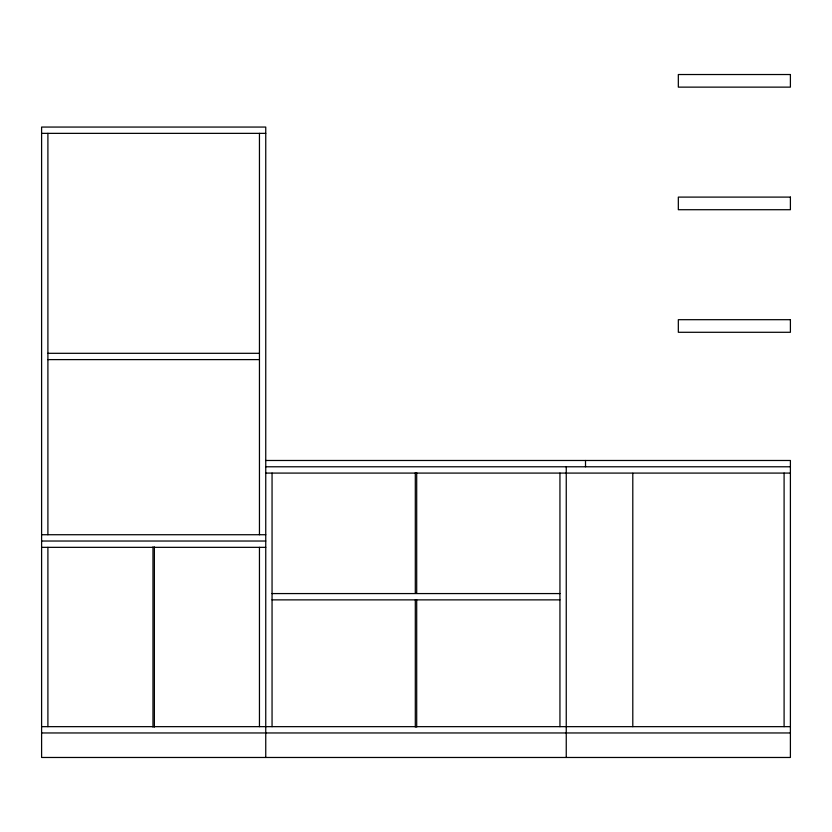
<?xml version="1.0" encoding="UTF-8"?>
<svg xmlns="http://www.w3.org/2000/svg" width="832" height="832" viewBox="0 0 832 832"><rect width="100%" height="100%" fill="white"/><g stroke="black" fill="none" stroke-linecap="round" stroke-linejoin="round"><path stroke-width="1.25" d="M41.6 133.359L265.751 133.359M47.902 353.309L259.449 353.309M47.902 359.611L259.449 359.611M265.751 460.481L790.4 460.481L790.4 757.474L41.6 757.474L41.6 127.057L265.751 127.057L265.751 757.474M265.751 466.783L790.4 466.783M265.751 473.086L566.249 473.086M566.415 473.086L790.4 473.086M41.6 534.726L265.751 534.726M41.6 541.029L265.751 541.029M41.6 547.342L265.751 547.342M272.054 593.57L559.946 593.57M272.054 599.872L559.946 599.872M41.6 726.658L790.4 726.658M41.6 732.961L790.4 732.961M784.098 473.086L784.098 726.658M632.798 473.283L632.798 726.658M585.51 460.481L585.51 466.783M566.249 466.783L566.249 757.474M559.946 473.086L559.946 726.658M416.697 472.68L416.697 593.382M416.697 599.872L416.697 727.074M415.303 472.68L415.303 593.382M415.303 599.872L415.303 727.074M272.054 473.086L272.054 726.658M259.449 133.359L259.449 534.726M259.449 547.342L259.449 726.658M154.378 546.915L154.378 727.074M152.974 546.915L152.974 727.074M47.902 133.359L47.902 534.726M47.902 547.342L47.902 726.658M790.4 74.526L678.33 74.526L678.33 87.131L790.4 87.131L790.4 74.526M790.4 197.101L678.33 197.101L678.33 209.716L790.4 209.716L790.4 197.101M790.4 319.686L678.33 319.686L678.33 332.29L790.4 332.29L790.4 319.686"/></g></svg>
